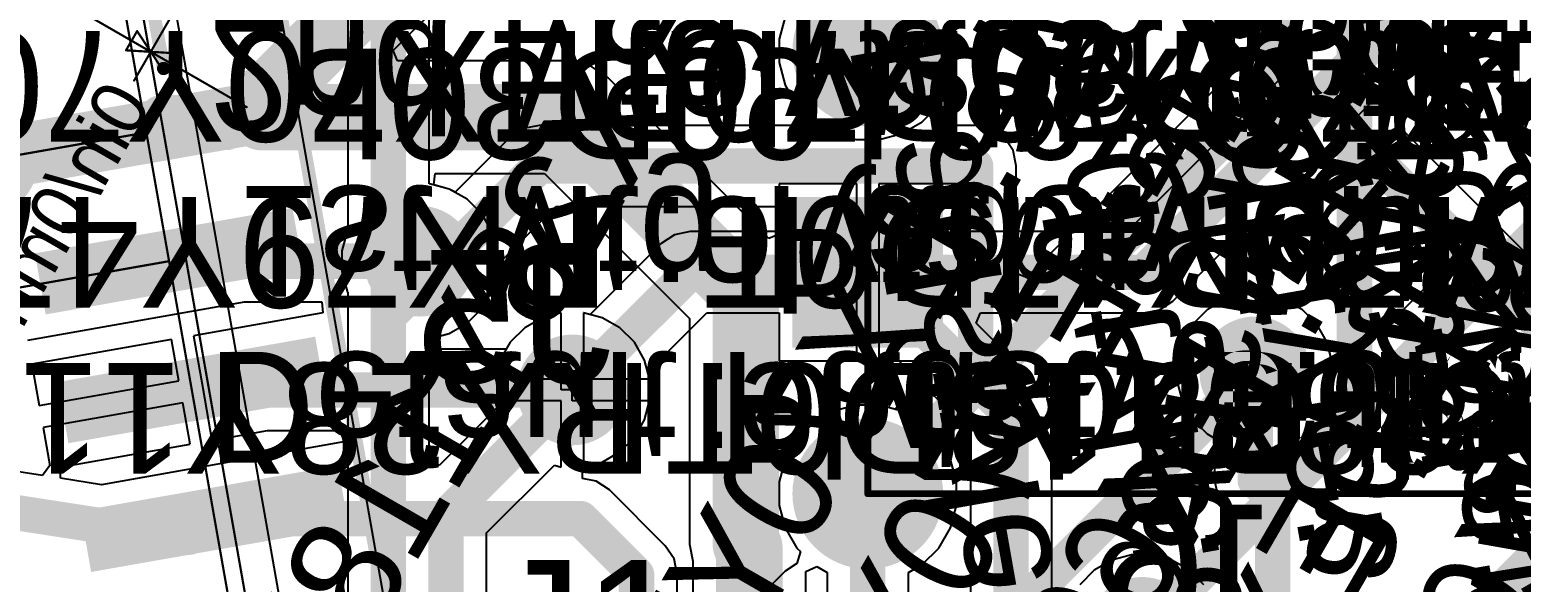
# Model space of a CAD drawing. Header units: millimetres. Extents: x 44.3 to 117.6, y 98.8 to 161.5.
# Drawn here: x 63.17 to 80.27, y 120.4 to 126.73 of the extents above; entities that cross this region are included whole.
import ezdxf

# ---------------------------------------------------------------- set-up
doc = ezdxf.new("R2010")
doc.units = ezdxf.units.MM
for name, color, linetype in [('BottomLayer', 5, 'Continuous'), ('BottomOverlay', 54, 'Continuous'), ('BottomPaste', 16, 'Continuous'), ('BottomSolder', 6, 'Continuous'), ('Mechanical13', 56, 'Continuous'), ('Mechanical15', 56, 'Continuous'), ('Mechanical5', 56, 'Continuous'), ('Mechanical7', 56, 'Continuous'), ('MultiLayer', 9, 'Continuous'), ('PadHoleLayer', 156, 'Continuous'), ('TopLayer', 1, 'Continuous'), ('TopOverlay', 2, 'Continuous'), ('TopSolder', 216, 'Continuous'), ('ViaHoleLayer', 16, 'Continuous')]:
    doc.layers.add(name, color=color, linetype=linetype)
doc.styles.add('Arial', font='arial.ttf', dxfattribs={"height": 0.2})

# ---------------------------------------------------------------- blocks, each defined once
blk = doc.blocks.new('CONN_S5B_ZR_SM4A_TF_JST_B_5')
at = {"layer": 'Mechanical7', "text_generation_flag": 2}
blk.add_text('Alt Padstyle 2: OX90Y60D30P', height=1.27, rotation=180, dxfattribs=at).set_placement((-5.573, 18.898))
blk = doc.blocks.new('CONN_S5B_ZR_SM4A_TF_JST_B_6')
at = {"layer": 'Mechanical7', "text_generation_flag": 2}
for s, p in [('Alt Padstyle 2: OX90Y60D30P', (-5.573, 18.898)), ('Alt Padstyle 1: OX60Y90D30P', (-5.573, 16.993)), ('Right Mtg Padstyle: EX60Y60D30P', (-6.843, 15.088))]:
    blk.add_text(s, height=1.27, rotation=180, dxfattribs=at).set_placement(p)
blk = doc.blocks.new('CONN_S5B_ZR_SM4A_TF_JST_B_7')
at = {"layer": 'Mechanical7', "text_generation_flag": 2}
for s, p in [('Alt Padstyle 1: OX60Y90D30P', (-5.573, 16.993)), ('Right Mtg Padstyle: EX60Y60D30P', (-6.843, 15.088)), ('3rd Mtg Padstyle: EX70Y70D70P', (-6.207, 11.278)), ('2nd Mtg Padstyle: EX70Y70D70P', (-6.207, 9.373)), ('1st Mtg Padstyle: RX79Y47D0T', (-5.89, 7.468)), ('Default Padstyle: RX28Y118D0T', (-6.207, 5.563))]:
    blk.add_text(s, height=1.27, rotation=180, dxfattribs=at).set_placement(p)
blk = doc.blocks.new('CONN_S5B_ZR_SM4A_TF_JST_B_8')
at = {"layer": 'Mechanical7', "text_generation_flag": 2}
for s, p in [('2nd Mtg Padstyle: EX70Y70D70P', (-6.208, 9.373)), ('1st Mtg Padstyle: RX79Y47D0T', (-5.89, 7.468)), ('Default Padstyle: RX28Y118D0T', (-6.208, 5.563))]:
    blk.add_text(s, height=1.27, rotation=180, dxfattribs=at).set_placement(p)
blk = doc.blocks.new('CONN_S5B_ZR_SM4A_TF_JST_B_9')
at = {"layer": 'BottomLayer'}
for points in [[(-0.356, 1.499), (0.356, 1.499), (0.356, -1.499), (-0.356, -1.499)], [(1.144, 1.499), (1.856, 1.499), (1.856, -1.499), (1.144, -1.499)], [(2.644, 1.499), (3.356, 1.499), (3.356, -1.499), (2.644, -1.499)], [(4.144, 1.499), (4.856, 1.499), (4.856, -1.499), (4.144, -1.499)]]:
    blk.add_hatch(color=5, dxfattribs=at).paths.add_polyline_path(points)
at = {"layer": 'BottomPaste'}
for points in [[(-0.356, 1.499), (0.356, 1.499), (0.356, -1.499), (-0.356, -1.499)], [(1.144, 1.499), (1.856, 1.499), (1.856, -1.499), (1.144, -1.499)], [(2.644, 1.499), (3.356, 1.499), (3.356, -1.499), (2.644, -1.499)], [(4.144, 1.499), (4.856, 1.499), (4.856, -1.499), (4.144, -1.499)]]:
    blk.add_hatch(color=16, dxfattribs=at).paths.add_polyline_path(points)
at = {"layer": 'BottomSolder'}
for points in [[(-0.356, 1.499), (0.356, 1.499), (0.356, -1.499), (-0.356, -1.499)], [(1.144, 1.499), (1.856, 1.499), (1.856, -1.499), (1.144, -1.499)], [(2.644, 1.499), (3.356, 1.499), (3.356, -1.499), (2.644, -1.499)], [(4.144, 1.499), (4.856, 1.499), (4.856, -1.499), (4.144, -1.499)]]:
    blk.add_hatch(color=6, dxfattribs=at).paths.add_polyline_path(points)
at = {"layer": 'BottomOverlay', "const_width": 0.152}
blk.add_lwpolyline([(-2.372, 0.322), (-0.688, 0.322)], dxfattribs=at)
at = {"layer": 'BottomOverlay', "const_width": 0.0762}
blk.add_lwpolyline([(-0.726, 0.322, 1), (-0.65, 0.322, 1)], format="xyb", close=True, dxfattribs=at)
at = {"layer": 'Mechanical13', "const_width": 0.0254}
blk.add_lwpolyline([(-2.245, 0.195), (8.245, 0.195)], dxfattribs=at)
at = {"layer": 'Mechanical13', "const_width": 0.508}
blk.add_lwpolyline([(0.381, -1.905, 1), (-0.381, -1.905, 1)], format="xyb", close=True, dxfattribs=at)
at = {"layer": 'Mechanical15'}
blk.add_line((-2.507, 1.753), (8.507, 1.753), dxfattribs=at)
at = {"layer": 'Mechanical15', "const_width": 0.152}
blk.add_lwpolyline([(-2.507, 1.753), (8.507, 1.753)], dxfattribs=at)
at = {"layer": 'Mechanical5'}
blk.add_line((8.626, 0.576), (-2.626, 0.576), dxfattribs=at)
at = {"layer": 'Mechanical7', "const_width": 0.0254}
for points in [[(-13.048, 0), (3, 0)], [(-4.793, 0), (3, 0)], [(0, -8.339), (0, 0)], [(0, 0), (11.166, 0)], [(0, 0), (11.166, 0)], [(1.5, -8.339), (1.5, 0)]]:
    blk.add_lwpolyline(points, dxfattribs=at)
at = {"layer": 'Mechanical7', "const_width": 0.0127}
for points in [[(-0.006, 0, 1), (0.006, 0, 1)], [(-0.006, 0, 1), (0.006, 0, 1)], [(-0.006, 0, 1), (0.006, 0, 1)], [(1.494, 0, 1), (1.506, 0, 1)], [(2.994, 0, 1), (3.006, 0, 1)], [(2.994, 0, 1), (3.006, 0, 1)]]:
    blk.add_lwpolyline(points, format="xyb", close=True, dxfattribs=at)
at = {"layer": 'Mechanical7', "text_generation_flag": 2}
for s, p in [('Alt Padstyle 1: OX60Y90D30P', (-5.573, 16.993)), ('Right Mtg Padstyle: EX60Y60D30P', (-6.843, 15.088)), ('Left Mtg Padstyle: EX60Y60D30P', (-6.525, 13.183)), ('3rd Mtg Padstyle: EX70Y70D70P', (-6.208, 11.278)), ('2nd Mtg Padstyle: EX70Y70D70P', (-6.208, 9.373))]:
    blk.add_text(s, height=1.27, rotation=-180, dxfattribs=at).set_placement(p)
blk = doc.blocks.new('CONN_S5B_ZR_SM4A_TF_JST_B_10')
at = {"layer": 'Mechanical7', "text_generation_flag": 2}
for s, p in [('2nd Mtg Padstyle: EX70Y70D70P', (-6.208, 9.373)), ('Default Padstyle: RX28Y118D0T', (-6.208, 5.563))]:
    blk.add_text(s, height=1.27, rotation=180, dxfattribs=at).set_placement(p)
blk = doc.blocks.new('CONN_S5B_ZR_SM4A_TF_JST_B_11')
at = {"layer": 'Mechanical7', "const_width": 0.0254}
for points in [[(10.785, 0), (10.785, 1.27)], [(10.785, 0), (10.658, 0.254)], [(10.912, 0.254), (10.658, 0.254)], [(10.785, 0), (10.912, 0.254)], [(11.166, 0), (0, 0)], [(11.166, 0), (0, 0)], [(10.658, -0.254), (10.785, 0)], [(10.785, -1.27), (10.785, 0)], [(10.912, -0.254), (10.785, 0)], [(10.912, -0.254), (10.658, -0.254)]]:
    blk.add_lwpolyline(points, dxfattribs=at)
at = {"layer": 'Mechanical7', "const_width": 0.0127}
for points in [[(10.779, 1.27, 1), (10.791, 1.27, 1)], [(10.652, 0.254, 1), (10.664, 0.254, 1)], [(10.652, 0.254, 1), (10.664, 0.254, 1)], [(10.906, 0.254, 1), (10.918, 0.254, 1)], [(10.906, 0.254, 1), (10.918, 0.254, 1)], [(10.779, 0, 1), (10.791, 0, 1)], [(10.779, 0, 1), (10.791, 0, 1)], [(10.779, 0, 1), (10.791, 0, 1)], [(10.779, 0, 1), (10.791, 0, 1)], [(10.779, 0, 1), (10.791, 0, 1)], [(10.779, 0, 1), (10.791, 0, 1)], [(11.16, 0, 1), (11.172, 0, 1)], [(11.16, 0, 1), (11.172, 0, 1)], [(10.652, -0.254, 1), (10.664, -0.254, 1)], [(10.652, -0.254, 1), (10.664, -0.254, 1)], [(10.906, -0.254, 1), (10.918, -0.254, 1)], [(10.906, -0.254, 1), (10.918, -0.254, 1)]]:
    blk.add_lwpolyline(points, format="xyb", close=True, dxfattribs=at)
at = {"layer": 'Mechanical7', "text_generation_flag": 2}
for s, height, p in [('Alt Padstyle 2: OX90Y60D30P', 1.27, (-5.573, 18.898)), ('Alt Padstyle 1: OX60Y90D30P', 1.27, (-5.573, 16.993)), ('Right Mtg Padstyle: EX60Y60D30P', 1.27, (-6.843, 15.088)), ('Left Mtg Padstyle: EX60Y60D30P', 1.27, (-6.525, 13.183)), ('3rd Mtg Padstyle: EX70Y70D70P', 1.27, (-6.208, 11.278)), ('2nd Mtg Padstyle: EX70Y70D70P', 1.27, (-6.208, 9.373)), ('Default Padstyle: RX28Y118D0T', 1.27, (-6.208, 5.563)), ('0in/0mm', 0.635, (11.293, 0.318))]:
    blk.add_text(s, height=height, rotation=-180, dxfattribs=at).set_placement(p)
blk = doc.blocks.new('CONN_S5B_ZR_SM4A_TF_JST_12')
at = {"layer": 'Mechanical7'}
for s, p in [('Default Padstyle: RX28Y118D0T', (-6.208, -5.563)), ('1st Mtg Padstyle: RX79Y47D0T', (-5.89, -7.468)), ('2nd Mtg Padstyle: EX70Y70D70P', (-6.208, -9.373))]:
    blk.add_text(s, height=1.27, dxfattribs=at).set_placement(p)
blk = doc.blocks.new('CONN_S5B_ZR_SM4A_TF_JST_13')
at = {"layer": 'Mechanical7'}
for s, p in [('Default Padstyle: RX28Y118D0T', (-6.208, -5.563)), ('1st Mtg Padstyle: RX79Y47D0T', (-5.89, -7.468)), ('2nd Mtg Padstyle: EX70Y70D70P', (-6.208, -9.373))]:
    blk.add_text(s, height=1.27, dxfattribs=at).set_placement(p)
blk = doc.blocks.new('T___PICO_B_____14')
at = {"layer": 'BottomLayer'}
h = blk.add_hatch(color=5, dxfattribs=at)
edge = h.paths.add_edge_path()
edge.add_arc((2.54, -7.62), 0.762, 0, 360)
blk.add_hatch(color=5, dxfattribs=at).paths.add_polyline_path([(4.318, -6.858), (5.842, -6.858), (5.842, -8.382), (4.318, -8.382)])
h = blk.add_hatch(color=5, dxfattribs=at)
edge = h.paths.add_edge_path()
edge.add_arc((7.62, -7.62), 0.762, 0, 360)
at = {"layer": 'BottomSolder'}
h = blk.add_hatch(color=6, dxfattribs=at)
edge = h.paths.add_edge_path()
edge.add_arc((2.54, -7.62), 0.864, 0, 360)
blk.add_hatch(color=6, dxfattribs=at).paths.add_polyline_path([(4.216, -6.756), (5.944, -6.756), (5.944, -8.484), (4.216, -8.484)])
h = blk.add_hatch(color=6, dxfattribs=at)
edge = h.paths.add_edge_path()
edge.add_arc((7.62, -7.62), 0.864, 0, 360)
at = {"layer": 'MultiLayer'}
h = blk.add_hatch(color=9, dxfattribs=at)
edge = h.paths.add_edge_path()
edge.add_arc((2.54, -7.62), 0.762, 0, 360)
blk.add_hatch(color=9, dxfattribs=at).paths.add_polyline_path([(4.318, -6.858), (5.842, -6.858), (5.842, -8.382), (4.318, -8.382)])
h = blk.add_hatch(color=9, dxfattribs=at)
edge = h.paths.add_edge_path()
edge.add_arc((7.62, -7.62), 0.762, 0, 360)
at = {"layer": 'PadHoleLayer'}
h = blk.add_hatch(color=156, dxfattribs=at)
edge = h.paths.add_edge_path()
edge.add_arc((2.54, -7.62), 0.422, 0, 360)
h = blk.add_hatch(color=156, dxfattribs=at)
edge = h.paths.add_edge_path()
edge.add_arc((5.08, -7.62), 0.422, 0, 360)
h = blk.add_hatch(color=156, dxfattribs=at)
edge = h.paths.add_edge_path()
edge.add_arc((7.62, -7.62), 0.422, 0, 360)
at = {"layer": 'TopLayer'}
h = blk.add_hatch(color=1, dxfattribs=at)
edge = h.paths.add_edge_path()
edge.add_arc((2.54, -7.62), 0.762, 0, 360)
blk.add_hatch(color=1, dxfattribs=at).paths.add_polyline_path([(4.318, -6.858), (5.842, -6.858), (5.842, -8.382), (4.318, -8.382)])
h = blk.add_hatch(color=1, dxfattribs=at)
edge = h.paths.add_edge_path()
edge.add_arc((7.62, -7.62), 0.762, 0, 360)
at = {"layer": 'TopSolder'}
h = blk.add_hatch(color=216, dxfattribs=at)
edge = h.paths.add_edge_path()
edge.add_arc((2.54, -7.62), 0.864, 0, 360)
blk.add_hatch(color=216, dxfattribs=at).paths.add_polyline_path([(4.216, -6.756), (5.944, -6.756), (5.944, -8.484), (4.216, -8.484)])
h = blk.add_hatch(color=216, dxfattribs=at)
edge = h.paths.add_edge_path()
edge.add_arc((7.62, -7.62), 0.864, 0, 360)
at = {"layer": 'TopOverlay', "const_width": 0.08}
for points in [[(2.54, -7.62), (2.54, -22.47)], [(2.54, -7.62), (25.4, -7.62)]]:
    blk.add_lwpolyline(points, dxfattribs=at)
at = {"layer": 'TopOverlay', "const_width": 0.04}
blk.add_lwpolyline([(2.52, -7.62, 1), (2.56, -7.62, 1)], format="xyb", close=True, dxfattribs=at)
blk.add_lwpolyline([(2.52, -7.62, 1), (2.56, -7.62, 1)], format="xyb", close=True, dxfattribs=at)

msp = doc.modelspace()

# ---------------------------------------------------------------- hatches: boundary and pattern name
at = {"layer": 'BottomLayer'}
h = msp.add_hatch(color=5, dxfattribs=at)
edge = h.paths.add_edge_path()
edge.add_arc((67.64, 124.079), 0.635, 0, 360)
h = msp.add_hatch(color=5, dxfattribs=at)
edge = h.paths.add_edge_path()
edge.add_arc((77.216, 122.809), 0.635, 0, 360)
h = msp.add_hatch(color=5, dxfattribs=at)
edge = h.paths.add_edge_path()
edge.add_arc((69.393, 122.602), 0.635, 0, 360)
h = msp.add_hatch(color=5, dxfattribs=at)
edge = h.paths.add_edge_path()
edge.add_arc((75.922, 119.821), 0.635, 0, 360)
at = {"layer": 'TopLayer'}
h = msp.add_hatch(color=1, dxfattribs=at)
edge = h.paths.add_edge_path()
edge.add_arc((67.64, 124.079), 0.635, 0, 360)
h = msp.add_hatch(color=1, dxfattribs=at)
edge = h.paths.add_edge_path()
edge.add_arc((77.216, 122.809), 0.635, 0, 360)
h = msp.add_hatch(color=1, dxfattribs=at)
edge = h.paths.add_edge_path()
edge.add_arc((69.393, 122.602), 0.635, 0, 360)
h = msp.add_hatch(color=1, dxfattribs=at)
edge = h.paths.add_edge_path()
edge.add_arc((75.922, 119.821), 0.635, 0, 360)
at = {"layer": 'ViaHoleLayer'}
h = msp.add_hatch(color=16, dxfattribs=at)
edge = h.paths.add_edge_path()
edge.add_arc((67.64, 124.079), 0.356, 0, 360)
h = msp.add_hatch(color=16, dxfattribs=at)
edge = h.paths.add_edge_path()
edge.add_arc((77.216, 122.809), 0.356, 0, 360)
h = msp.add_hatch(color=16, dxfattribs=at)
edge = h.paths.add_edge_path()
edge.add_arc((69.393, 122.602), 0.356, 0, 360)

# ---------------------------------------------------------------- linework, layer by layer
at = {"layer": 'BottomLayer'}
for p, q in [((79.061, 127.728), (75.752, 124.418)), ((67.339, 126.495), (67.959, 127.115)), ((76.275, 123.622), (79.721, 127.068)), ((71.833, 126.884), (71.764, 126.626)), ((73.796, 126.626), (73.733, 126.861)), ((71.764, 126.626), (71.764, 126.358)), ((73.796, 126.358), (73.796, 126.626)), ((67.388, 126.377), (67.339, 126.495)), ((69.342, 126.377), (67.388, 126.377)), ((69.59, 126.328), (69.342, 126.377)), ((71.764, 126.358), (71.833, 126.1)), ((73.727, 126.1), (73.796, 126.358)), ((69.8, 126.188), (69.59, 126.328)), ((71.647, 124.341), (69.8, 126.188)), ((71.833, 126.1), (71.967, 125.868)), ((73.593, 125.868), (73.727, 126.1)), ((71.967, 125.868), (72.156, 125.679)), ((73.404, 125.679), (73.593, 125.868)), ((81.349, 125.95), (78.222, 122.824)), ((72.156, 125.679), (72.388, 125.545)), ((73.172, 125.545), (73.404, 125.679)), ((72.388, 125.545), (72.646, 125.476)), ((72.914, 125.476), (73.172, 125.545)), ((72.646, 125.476), (72.914, 125.476)), ((67.804, 124.956), (67.82, 125.083)), ((67.82, 125.083), (69.074, 125.083)), ((69.074, 125.083), (70.736, 123.421)), ((67.983, 124.907), (67.804, 124.956)), ((68.186, 124.79), (67.983, 124.907)), ((72.653, 124.968), (71.764, 124.968)), ((71.764, 124.968), (71.764, 124.39)), ((72.653, 123.952), (72.653, 124.968)), ((73.796, 124.968), (72.907, 124.968)), ((72.907, 124.968), (72.907, 123.952)), ((73.796, 124.418), (73.796, 124.968)), ((68.352, 124.625), (68.186, 124.79)), ((68.469, 124.422), (68.352, 124.625)), ((68.529, 124.196), (68.469, 124.422)), ((71.764, 124.39), (71.647, 124.341)), ((75.752, 124.418), (73.796, 124.418)), ((68.529, 123.962), (68.529, 124.196)), ((68.469, 123.736), (68.529, 123.962)), ((72.653, 122.936), (72.653, 123.952)), ((72.907, 123.952), (72.907, 122.936)), ((63.15, 123.174), (65.637, 123.613)), ((65.637, 123.613), (66.523, 123.613)), ((66.523, 123.613), (66.534, 123.486)), ((68.352, 123.533), (68.469, 123.736)), ((76.123, 123.521), (76.275, 123.622)), ((76.873, 123.637), (76.67, 123.52)), ((77.099, 123.698), (76.873, 123.637)), ((77.333, 123.698), (77.099, 123.698)), ((77.559, 123.637), (77.333, 123.698)), ((77.762, 123.52), (77.559, 123.637)), ((66.534, 123.486), (65.05, 123.224)), ((68.186, 123.368), (68.352, 123.533)), ((69.266, 123.488), (69.05, 123.43)), ((69.266, 122.602), (69.266, 123.488)), ((69.736, 123.43), (69.52, 123.488)), ((69.52, 123.488), (69.52, 122.729)), ((74.023, 123.369), (74.071, 123.486)), ((74.071, 123.486), (75.945, 123.486)), ((75.945, 123.486), (76.123, 123.521)), ((76.67, 123.52), (76.505, 123.355)), ((77.927, 123.355), (77.762, 123.52)), ((67.983, 123.251), (68.186, 123.368)), ((68.847, 123.313), (68.681, 123.148)), ((69.05, 123.43), (68.847, 123.313)), ((69.939, 123.313), (69.736, 123.43)), ((70.104, 123.148), (69.939, 123.313)), ((70.736, 123.421), (70.736, 120.833)), ((74.752, 122.64), (74.023, 123.369)), ((76.505, 123.355), (76.388, 123.152)), ((78.044, 123.152), (77.927, 123.355)), ((64.8, 123.18), (63.199, 122.898)), ((64.883, 122.705), (64.8, 123.18)), ((65.05, 123.224), (65.156, 122.624)), ((67.776, 123.195), (67.983, 123.251)), ((67.792, 123.068), (67.776, 123.195)), ((68.681, 123.148), (68.635, 123.068)), ((70.221, 122.945), (70.104, 123.148)), ((76.388, 123.152), (76.327, 122.926)), ((78.105, 122.926), (78.044, 123.152)), ((68.635, 123.068), (67.792, 123.068)), ((70.279, 122.729), (70.221, 122.945)), ((72.03, 122.265), (72.03, 122.936)), ((72.03, 122.936), (72.653, 122.936)), ((72.907, 122.936), (73.137, 122.936)), ((73.137, 122.936), (73.956, 122.117)), ((76.327, 122.926), (76.327, 122.692)), ((78.105, 122.872), (78.105, 122.926)), ((63.199, 122.898), (63.282, 122.423)), ((78.222, 122.824), (78.105, 122.872)), ((63.282, 122.423), (64.883, 122.705)), ((65.156, 122.624), (65.261, 122.023)), ((69.393, 122.602), (69.266, 122.602)), ((69.393, 122.475), (69.393, 122.602)), ((69.52, 122.729), (70.279, 122.729)), ((74.853, 122.488), (74.752, 122.64)), ((76.327, 122.692), (76.388, 122.466)), ((64.927, 122.455), (63.327, 122.172)), ((65.011, 121.979), (64.927, 122.455)), ((70.279, 122.475), (69.393, 122.475)), ((70.221, 122.259), (70.279, 122.475)), ((72.646, 122.428), (72.388, 122.359)), ((72.914, 122.428), (72.646, 122.428)), ((73.172, 122.359), (72.914, 122.428)), ((74.888, 122.31), (74.853, 122.488)), ((76.388, 122.466), (76.505, 122.263)), ((70.104, 122.056), (70.221, 122.259)), ((72.148, 122.217), (72.03, 122.265)), ((72.388, 122.359), (72.156, 122.225)), ((73.404, 122.225), (73.172, 122.359)), ((74.888, 119.228), (74.888, 122.31)), ((76.505, 122.263), (76.67, 122.098)), ((63.327, 122.172), (63.404, 121.735)), ((65.261, 122.023), (65.897, 122.136)), ((65.897, 122.136), (66.783, 122.136)), ((66.783, 122.136), (66.794, 122.009)), ((72.156, 122.225), (72.148, 122.217)), ((73.593, 122.036), (73.404, 122.225)), ((73.956, 122.117), (73.956, 119.228)), ((76.67, 122.098), (76.755, 122.048)), ((63.523, 121.717), (65.011, 121.979)), ((66.794, 122.009), (63.996, 121.515)), ((69.939, 121.89), (70.104, 122.056)), ((73.727, 121.804), (73.593, 122.036)), ((76.755, 122.048), (76.755, 121.564)), ((63.404, 121.735), (63.321, 121.62)), ((69.51, 121.713), (69.736, 121.773)), ((69.736, 121.773), (69.939, 121.89)), ((73.796, 121.546), (73.727, 121.804)), ((63.321, 121.62), (62.823, 121.697)), ((63.524, 121.588), (63.523, 121.717)), ((63.996, 121.515), (63.524, 121.588)), ((69.511, 121.586), (69.51, 121.713)), ((69.668, 121.555), (69.511, 121.586)), ((69.819, 121.454), (69.668, 121.555)), ((76.755, 121.564), (76.791, 121.386)), ((70.459, 120.814), (69.819, 121.454)), ((73.796, 121.278), (73.796, 121.546)), ((76.791, 121.386), (76.892, 121.235)), ((73.727, 121.02), (73.796, 121.278)), ((76.892, 121.235), (76.956, 121.171)), ((76.956, 121.171), (76.956, 119.228)), ((73.593, 120.788), (73.727, 121.02)), ((70.56, 120.663), (70.459, 120.814)), ((70.736, 120.833), (70.775, 120.637)), ((73.404, 120.599), (73.593, 120.788)), ((75.805, 120.71), (75.579, 120.65)), ((76.039, 120.71), (75.805, 120.71)), ((76.265, 120.65), (76.039, 120.71)), ((70.596, 120.484), (70.56, 120.663)), ((70.775, 120.637), (70.775, 118.618)), ((72.069, 120.519), (72.196, 120.576)), ((72.196, 120.576), (72.314, 120.508)), ((73.246, 120.508), (73.404, 120.599)), ((75.376, 120.533), (75.211, 120.367)), ((75.579, 120.65), (75.376, 120.533)), ((76.468, 120.533), (76.265, 120.65)), ((76.633, 120.367), (76.468, 120.533)), ((70.596, 116.398), (70.596, 120.484)), ((72.069, 118.618), (72.069, 120.519)), ((72.314, 120.508), (72.314, 119.497)), ((73.246, 119.69), (73.246, 120.508))]:
    msp.add_line(p, q, dxfattribs=at)
for points, const_width in [([(75.945, 123.952), (80.518, 128.525)], 0.406), ([(65.842, 125.913), (67.691, 127.762)], 0.762), ([(65.839, 125.73), (69.342, 125.73)], 0.762), ([(69.342, 125.73), (71.383, 123.689)], 0.762), ([(64.51, 125.556), (64.683, 125.73)], 0.508), ([(64.683, 125.73), (65.606, 125.73)], 0.508), ([(65.432, 125.556), (65.606, 125.73)], 0.406), ([(64.683, 125.556), (65.432, 125.556)], 0.406), ([(77.422, 121.364), (81.678, 125.62)], 0.406), ([(64.77, 124.079), (67.64, 124.079)], 0.406), ([(72.78, 123.952), (74.422, 122.31)], 0.406), ([(72.78, 123.952), (75.945, 123.952)], 0.406), ([(71.383, 120.833), (71.383, 123.689)], 0.762), ([(77.216, 122.809), (77.222, 122.803)], 0.406), ([(77.222, 121.564), (77.222, 122.803)], 0.406), ([(65.031, 122.602), (69.393, 122.602)], 0.406), ([(74.422, 115.554), (74.422, 122.31)], 0.406), ([(77.222, 121.564), (77.422, 121.364)], 0.406), ([(72.78, 119.497), (72.78, 121.412)], 0.406), ([(77.422, 117.475), (77.422, 121.364)], 0.406), ([(62.57, 121.264), (64.838, 120.913)], 0.406), ([(65.109, 120.992), (65.233, 121.082)], 0.406), ([(65.233, 121.082), (65.291, 121.125)], 0.406), ([(65.291, 121.125), (69.489, 121.125)], 0.406), ([(69.489, 121.125), (70.129, 120.484)], 0.406), ([(71.383, 120.833), (71.422, 120.794)], 0.762), ([(64.838, 120.913), (65.002, 120.913)], 0.406), ([(65.002, 120.913), (65.109, 120.992)], 0.406), ([(71.422, 118.618), (71.422, 120.794)], 0.762), ([(70.129, 116.205), (70.129, 120.484)], 0.406)]:
    msp.add_lwpolyline(points, dxfattribs=dict(at, const_width=const_width))
for points, const_width in [([(65.651, 125.913, 1), (66.032, 125.913, 1)], 0.381), ([(65.649, 125.73, 1), (66.03, 125.73, 1)], 0.381), ([(69.151, 125.73, 1), (69.532, 125.73, 1)], 0.381), ([(69.151, 125.73, 1), (69.532, 125.73, 1)], 0.381), ([(64.556, 125.73, 1), (64.81, 125.73, 1)], 0.254), ([(64.556, 125.73, 1), (64.81, 125.73, 1)], 0.254), ([(65.479, 125.73, 1), (65.733, 125.73, 1)], 0.254), ([(65.504, 125.73, 1), (65.708, 125.73, 1)], 0.203), ([(64.383, 125.556, 1), (64.637, 125.556, 1)], 0.254), ([(64.582, 125.556, 1), (64.785, 125.556, 1)], 0.203), ([(65.331, 125.556, 1), (65.534, 125.556, 1)], 0.203), ([(65.331, 125.556, 1), (65.534, 125.556, 1)], 0.203), ([(64.668, 124.079, 1), (64.872, 124.079, 1)], 0.203), ([(67.539, 124.079, 1), (67.742, 124.079, 1)], 0.203), ([(72.678, 123.952, 1), (72.882, 123.952, 1)], 0.203), ([(72.678, 123.952, 1), (72.882, 123.952, 1)], 0.203), ([(75.843, 123.952, 1), (76.047, 123.952, 1)], 0.203), ([(75.843, 123.952, 1), (76.047, 123.952, 1)], 0.203), ([(71.192, 123.689, 1), (71.573, 123.689, 1)], 0.381), ([(71.192, 123.689, 1), (71.573, 123.689, 1)], 0.381), ([(77.114, 122.809, 1), (77.318, 122.809, 1)], 0.203), ([(77.12, 122.803, 1), (77.323, 122.803, 1)], 0.203), ([(77.12, 122.803, 1), (77.323, 122.803, 1)], 0.203), ([(64.929, 122.602, 1), (65.132, 122.602, 1)], 0.203), ([(69.291, 122.602, 1), (69.494, 122.602, 1)], 0.203), ([(74.32, 122.31, 1), (74.524, 122.31, 1)], 0.203), ([(74.32, 122.31, 1), (74.524, 122.31, 1)], 0.203), ([(77.12, 121.564, 1), (77.323, 121.564, 1)], 0.203), ([(77.12, 121.564, 1), (77.323, 121.564, 1)], 0.203), ([(72.678, 121.412, 1), (72.882, 121.412, 1)], 0.203), ([(77.32, 121.364, 1), (77.524, 121.364, 1)], 0.203), ([(77.32, 121.364, 1), (77.524, 121.364, 1)], 0.203), ([(77.32, 121.364, 1), (77.524, 121.364, 1)], 0.203), ([(65.132, 121.082, 1), (65.335, 121.082, 1)], 0.203), ([(65.132, 121.082, 1), (65.335, 121.082, 1)], 0.203), ([(65.189, 121.125, 1), (65.393, 121.125, 1)], 0.203), ([(65.189, 121.125, 1), (65.393, 121.125, 1)], 0.203), ([(69.388, 121.125, 1), (69.591, 121.125, 1)], 0.203), ([(69.388, 121.125, 1), (69.591, 121.125, 1)], 0.203), ([(71.192, 120.833, 1), (71.573, 120.833, 1)], 0.381), ([(71.192, 120.833, 1), (71.573, 120.833, 1)], 0.381), ([(64.736, 120.913, 1), (64.94, 120.913, 1)], 0.203), ([(64.736, 120.913, 1), (64.94, 120.913, 1)], 0.203), ([(64.9, 120.913, 1), (65.104, 120.913, 1)], 0.203), ([(64.9, 120.913, 1), (65.104, 120.913, 1)], 0.203), ([(65.008, 120.992, 1), (65.211, 120.992, 1)], 0.203), ([(65.008, 120.992, 1), (65.211, 120.992, 1)], 0.203), ([(71.232, 120.794, 1), (71.613, 120.794, 1)], 0.381), ([(71.232, 120.794, 1), (71.613, 120.794, 1)], 0.381), ([(70.028, 120.484, 1), (70.231, 120.484, 1)], 0.203), ([(70.028, 120.484, 1), (70.231, 120.484, 1)], 0.203)]:
    msp.add_lwpolyline(points, format="xyb", close=True, dxfattribs=dict(at, const_width=const_width))
at = {"layer": 'TopLayer'}
for p, q in [((76.978, 130.785), (76.978, 126.27)), ((66.818, 129.203), (66.818, 124.435)), ((67.751, 124.968), (67.751, 129.05)), ((78.825, 125.669), (78.825, 127.958)), ((71.833, 126.884), (71.764, 126.626)), ((73.796, 126.626), (73.727, 126.884)), ((71.764, 126.626), (71.764, 126.358)), ((73.796, 126.358), (73.796, 126.626)), ((71.764, 126.358), (71.833, 126.1)), ((73.727, 126.1), (73.796, 126.358)), ((76.978, 126.27), (74.599, 123.89)), ((71.833, 126.1), (71.967, 125.868)), ((73.593, 125.868), (73.727, 126.1)), ((71.967, 125.868), (72.071, 125.764)), ((73.489, 125.764), (73.593, 125.868)), ((72.071, 125.764), (72.018, 125.637)), ((73.542, 125.637), (73.489, 125.764)), ((81.346, 123.148), (78.825, 125.669)), ((68.682, 125.501), (68.05, 124.869)), ((68.833, 125.602), (68.682, 125.501)), ((69.012, 125.637), (68.833, 125.602)), ((72.018, 125.637), (69.012, 125.637)), ((74.016, 125.637), (73.542, 125.637)), ((74.194, 125.602), (74.016, 125.637)), ((74.345, 125.501), (74.194, 125.602)), ((74.446, 125.35), (74.345, 125.501)), ((74.482, 125.171), (74.446, 125.35)), ((74.482, 123.939), (74.482, 125.171)), ((67.757, 124.968), (67.751, 124.968)), ((67.983, 124.907), (67.757, 124.968)), ((68.05, 124.869), (67.983, 124.907)), ((68.529, 124.029), (69.205, 124.705)), ((69.205, 124.705), (71.764, 124.705)), ((71.764, 124.705), (71.764, 124.418)), ((66.812, 124.422), (66.751, 124.196)), ((66.819, 124.434), (66.812, 124.422)), ((66.818, 124.435), (66.819, 124.434)), ((70.565, 124.383), (70.413, 124.282)), ((70.743, 124.418), (70.565, 124.383)), ((71.764, 124.418), (70.743, 124.418)), ((66.751, 124.196), (66.751, 123.962)), ((70.413, 124.282), (69.599, 123.467)), ((66.751, 123.962), (66.812, 123.736)), ((68.469, 123.736), (68.529, 123.962)), ((68.529, 123.962), (68.529, 124.029)), ((72.653, 122.936), (72.653, 123.952)), ((72.653, 123.952), (72.907, 123.952)), ((72.907, 123.952), (72.907, 122.936)), ((74.599, 123.89), (74.482, 123.939)), ((66.812, 123.736), (66.818, 123.724)), ((66.818, 123.724), (66.818, 123.444)), ((68.352, 123.533), (68.469, 123.736)), ((66.818, 123.444), (66.818, 117.627)), ((68.186, 123.368), (68.352, 123.533)), ((69.266, 123.488), (69.05, 123.43)), ((69.266, 122.729), (69.266, 123.488)), ((69.599, 123.467), (69.52, 123.488)), ((69.52, 123.488), (69.52, 122.729)), ((70.258, 122.808), (70.936, 123.486)), ((70.936, 123.486), (71.764, 123.486)), ((71.764, 123.486), (71.764, 122.936)), ((67.983, 123.251), (68.186, 123.368)), ((68.847, 123.313), (68.681, 123.148)), ((69.05, 123.43), (68.847, 123.313)), ((67.751, 121.785), (67.751, 123.19)), ((67.751, 123.19), (67.757, 123.19)), ((67.757, 123.19), (67.983, 123.251)), ((68.681, 123.148), (68.564, 122.945)), ((68.564, 122.945), (68.506, 122.729)), ((71.764, 122.936), (72.653, 122.936)), ((72.907, 122.936), (73.473, 122.936)), ((73.473, 122.936), (73.518, 122.809)), ((70.279, 122.729), (70.258, 122.808)), ((73.518, 122.809), (73.09, 122.381)), ((68.506, 122.729), (69.266, 122.729)), ((69.52, 122.729), (70.279, 122.729)), ((69.266, 122.475), (68.506, 122.475)), ((68.506, 122.475), (68.528, 122.396)), ((69.266, 121.715), (69.266, 122.475)), ((70.279, 122.475), (69.52, 122.475)), ((69.52, 122.475), (69.52, 121.715)), ((70.221, 122.259), (70.279, 122.475)), ((72.646, 122.428), (72.388, 122.359)), ((72.914, 122.428), (72.646, 122.428)), ((73.09, 122.381), (72.914, 122.428)), ((68.528, 122.396), (67.868, 121.736)), ((70.104, 122.056), (70.221, 122.259)), ((72.388, 122.359), (72.156, 122.225)), ((72.156, 122.225), (71.967, 122.036)), ((69.939, 121.89), (70.104, 122.056)), ((71.967, 122.036), (71.833, 121.804)), ((67.868, 121.736), (67.751, 121.785)), ((68.411, 120.961), (69.187, 121.737)), ((69.187, 121.737), (69.266, 121.715)), ((69.52, 121.715), (69.736, 121.773)), ((69.736, 121.773), (69.939, 121.89)), ((71.833, 121.804), (71.764, 121.546)), ((71.764, 121.546), (71.764, 121.278)), ((71.764, 121.278), (71.833, 121.02)), ((68.411, 120.18), (68.411, 120.961)), ((71.833, 121.02), (71.967, 120.788)), ((72.007, 120.748), (71.965, 120.611)), ((71.967, 120.788), (72.007, 120.748)), ((71.965, 120.611), (71.832, 120.522)), ((71.832, 120.522), (71.684, 120.375))]:
    msp.add_line(p, q, dxfattribs=at)
at = {"layer": 'TopLayer', "const_width": 0.406}
for points in [[(77.445, 126.077), (77.445, 130.785)], [(78.359, 125.476), (78.359, 129.392)], [(67.285, 124.435), (67.285, 129.203)], [(74.016, 122.648), (77.445, 126.077)], [(78.359, 125.476), (81.153, 122.682)], [(78.359, 122.258), (78.359, 125.476)], [(67.78, 123.939), (69.012, 125.171)], [(69.012, 125.171), (74.016, 125.171)], [(74.016, 122.648), (74.016, 125.171)], [(67.285, 124.435), (67.64, 124.079)], [(67.285, 124.079), (67.285, 124.394)], [(67.285, 123.444), (67.285, 124.079)], [(67.285, 123.444), (67.78, 123.939)], [(69.393, 122.602), (70.743, 123.952)], [(70.743, 123.952), (72.78, 123.952)], [(67.285, 117.627), (67.285, 123.444)], [(74.6, 120.193), (77.216, 122.809)], [(67.945, 121.154), (69.393, 122.602)], [(72.78, 121.412), (74.016, 122.648)], [(75.922, 119.821), (78.359, 122.258)], [(67.945, 118.034), (67.945, 121.154)], [(79.218, 119.482), (80.692, 120.955)]]:
    msp.add_lwpolyline(points, dxfattribs=at)
at = {"layer": 'TopLayer', "const_width": 0.203}
for points in [[(77.343, 126.077, 1), (77.546, 126.077, 1)], [(77.343, 126.077, 1), (77.546, 126.077, 1)], [(78.257, 125.476, 1), (78.461, 125.476, 1)], [(78.257, 125.476, 1), (78.461, 125.476, 1)], [(78.257, 125.476, 1), (78.461, 125.476, 1)], [(68.91, 125.171, 1), (69.113, 125.171, 1)], [(68.91, 125.171, 1), (69.113, 125.171, 1)], [(73.914, 125.171, 1), (74.117, 125.171, 1)], [(73.914, 125.171, 1), (74.117, 125.171, 1)], [(67.183, 124.435, 1), (67.386, 124.435, 1)], [(67.183, 124.435, 1), (67.386, 124.435, 1)], [(67.183, 124.394, 1), (67.386, 124.394, 1)], [(67.183, 124.079, 1), (67.386, 124.079, 1)], [(67.183, 124.079, 1), (67.386, 124.079, 1)], [(67.539, 124.079, 1), (67.742, 124.079, 1)], [(67.678, 123.939, 1), (67.881, 123.939, 1)], [(67.678, 123.939, 1), (67.881, 123.939, 1)], [(70.641, 123.952, 1), (70.845, 123.952, 1)], [(70.641, 123.952, 1), (70.845, 123.952, 1)], [(72.678, 123.952, 1), (72.882, 123.952, 1)], [(67.183, 123.444, 1), (67.386, 123.444, 1)], [(67.183, 123.444, 1), (67.386, 123.444, 1)], [(67.183, 123.444, 1), (67.386, 123.444, 1)], [(77.114, 122.809, 1), (77.318, 122.809, 1)], [(69.291, 122.602, 1), (69.494, 122.602, 1)], [(69.291, 122.602, 1), (69.494, 122.602, 1)], [(73.914, 122.648, 1), (74.117, 122.648, 1)], [(73.914, 122.648, 1), (74.117, 122.648, 1)], [(73.914, 122.648, 1), (74.117, 122.648, 1)], [(78.257, 122.258, 1), (78.461, 122.258, 1)], [(78.257, 122.258, 1), (78.461, 122.258, 1)], [(72.678, 121.412, 1), (72.882, 121.412, 1)], [(67.843, 121.154, 1), (68.047, 121.154, 1)], [(67.843, 121.154, 1), (68.047, 121.154, 1)]]:
    msp.add_lwpolyline(points, format="xyb", close=True, dxfattribs=at)

# ---------------------------------------------------------------- block references
for name, p, rotation in [('CONN_S5B_ZR_SM4A_TF_JST_B_5', (83.518, 144.145), 180), ('CONN_S5B_ZR_SM4A_TF_JST_B_11', (69.953, 135.821), 240), ('CONN_S5B_ZR_SM4A_TF_JST_B_7', (93.575, 131.26), 120), ('CONN_S5B_ZR_SM4A_TF_JST_B_9', (64.51, 125.556), 280), ('T___PICO_B_____14', (65.16, 118.872), 90), ('CONN_S5B_ZR_SM4A_TF_JST_B_6', (94.856, 119.474), 80), ('CONN_S5B_ZR_SM4A_TF_JST_13', (77.422, 117.348), 180), ('CONN_S5B_ZR_SM4A_TF_JST_12', (88.979, 117.348), 180)]:
    msp.add_blockref(name, p, dxfattribs=dict(rotation=rotation))
for name, p in [('CONN_S5B_ZR_SM4A_TF_JST_B_8', (71.422, 117.475)), ('CONN_S5B_ZR_SM4A_TF_JST_B_10', (82.876, 117.475))]:
    msp.add_blockref(name, p)

# ---------------------------------------------------------------- texts
at = {"layer": 'BottomOverlay', "style": 'Arial', "text_generation_flag": 2}
for s, p in [('J5', (69.85, 122.682)), ('J6', (77.724, 119.761))]:
    msp.add_text(s, height=1.524, dxfattribs=at).set_placement(p)
at = {"layer": 'TopOverlay', "style": 'Arial'}
msp.add_text('J1', height=1.524, dxfattribs=at).set_placement((68.453, 119.126))

doc.saveas('drawing.dxf')
